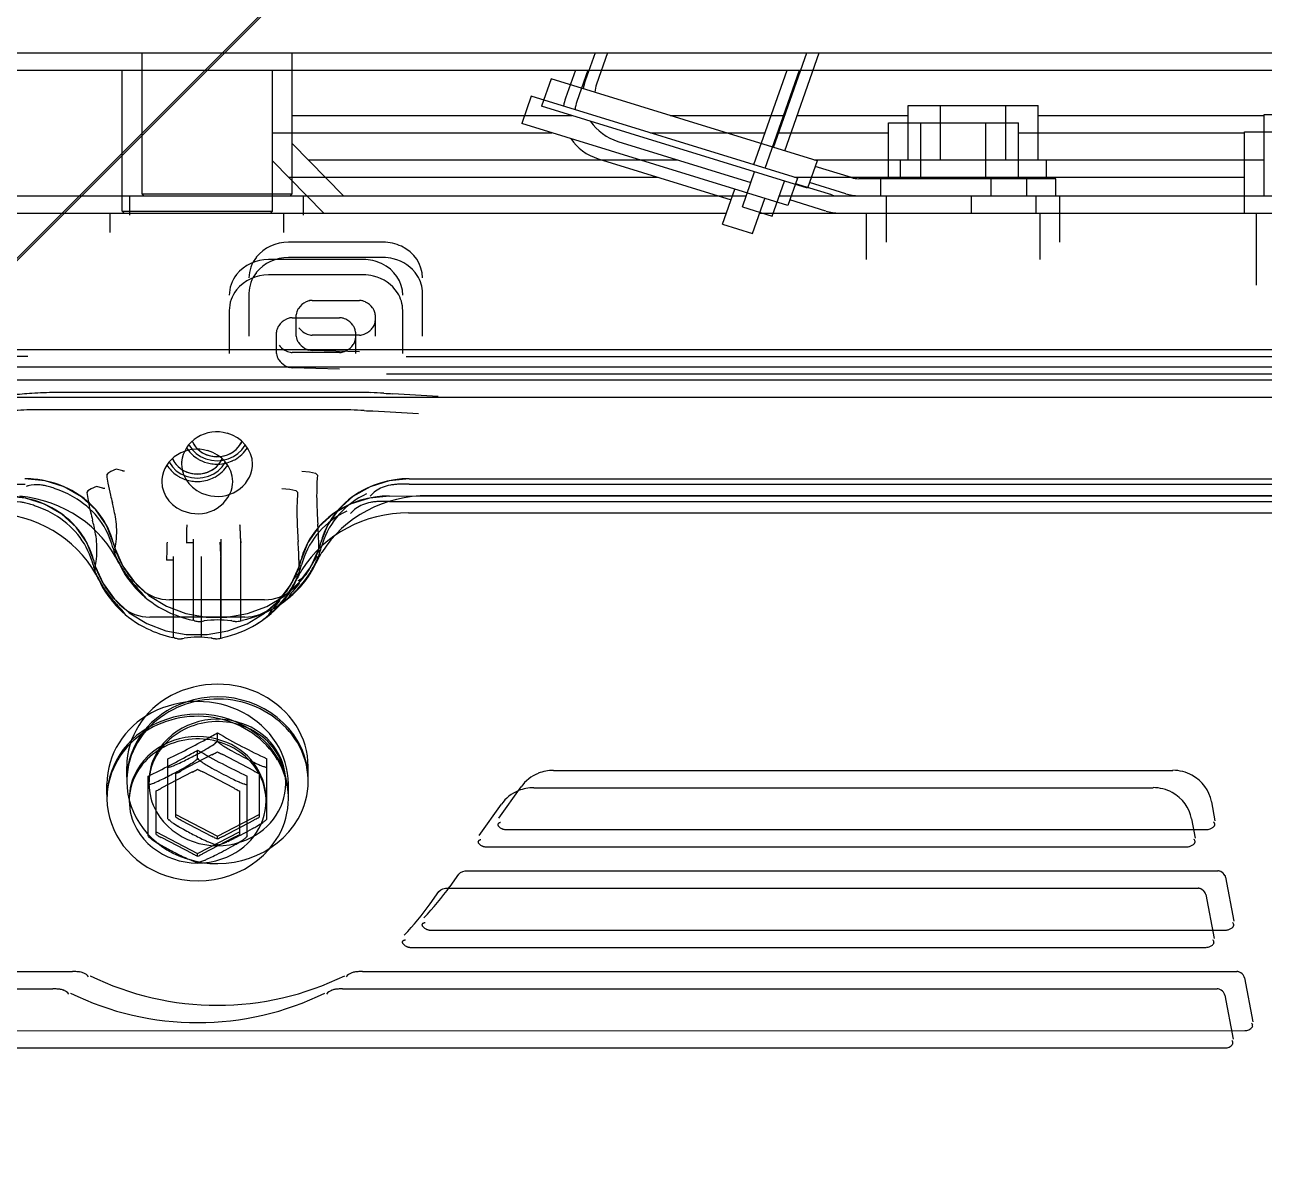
# Model space of a CAD drawing. Header units: inches. Extents: x 4821 to 127877, y 58012 to 433683.
# Drawn here: x 81967.8 to 82181.1, y 383969.6 to 384166.2 of the extents above; entities that cross this region are included whole.
import ezdxf

# ---------------------------------------------------------------- set-up
doc = ezdxf.new("R2010")
doc.units = ezdxf.units.IN
doc.header["$MEASUREMENT"] = 0
for name, color, linetype in [('A-FURN-FIXD', 10, 'Continuous'), ('A-WALL', 53, 'Continuous'), ('Cloums$0$A-COL-HAT', 8, 'Continuous'), ('EMG - ELEC - ID', 26, 'Continuous'), ('NECB-COLUM', 50, 'Continuous')]:
    doc.layers.add(name, color=color, linetype=linetype)

# ---------------------------------------------------------------- blocks, each defined once
blk = doc.blocks.new('COL BASEMT')
at = {"layer": 'Cloums$0$A-COL-HAT'}
h = blk.add_hatch(dxfattribs=at)
h.set_pattern_fill('ANSI31', color=256, scale=500)
h.set_pattern_definition([(45, (1452118.876, 42013.15), (-44.194174, 44.194174), [])])
h.paths.add_polyline_path([(1693546.85, 345625.99), (1693946.85, 345625.99), (1693950.94, 348875.93), (1693546.85, 348875.93)])
h.paths.add_polyline_path([(1688721.85, 335900.88), (1689121.55, 335900.88), (1689121.85, 337327.04), (1693949.19, 337326.96), (1693946.85, 345125.99), (1693546.85, 345125.99), (1693546.85, 337726.97), (1688721.85, 337727.04)])
h.paths.add_polyline_path([(1641271.85, 335200.88), (1640873.67, 335200.88), (1640871.85, 323973.06), (1689121.85, 323973.08), (1689121.4, 335200.88), (1688721.85, 335200.88), (1688721.85, 324373.08), (1641271.85, 324373.06)])
edge = h.paths.add_edge_path()
edge.add_line((1636446.85, 345125.99), (1636046.85, 345125.99))
edge.add_line((1636046.85, 345125.99), (1636049.02, 337698.91))
edge.add_arc((1626263.14, 338211.03), 9799.28, 305.315023, 357.004292, ccw=False)
edge.add_line((1631927.82, 330214.96), (1632171.53, 329896.4))
edge.add_arc((1626336.78, 338141.43), 10100.73, 305.285859, 355.375183)
edge.add_line((1636404.63, 337327), (1640874.01, 337327))
edge.add_line((1640874.01, 337327), (1640873.78, 335900.88))
edge.add_line((1640873.78, 335900.88), (1641271.85, 335900.88))
edge.add_line((1641271.85, 335900.88), (1641271.85, 337725.88))
edge.add_line((1641271.85, 337725.88), (1636446.85, 337725.88))
edge.add_line((1636446.85, 337725.88), (1636446.85, 345125.99))
h.paths.add_polyline_path([(1636046.85, 345625.99), (1636446.85, 345625.99), (1636446.85, 348875.93), (1636048.92, 348875.93)])
blk = doc.blocks.new('A$C0e128a0b')
at = {"layer": 'A-FURN-FIXD'}
for p, q in [((328.92, 1438.38), (328.92, 1733.29)), ((303.8, 1576.58), (303.8, 1695.69)), ((324.83, 1683.02), (324.83, 1438.38)), ((284.29, 1448.1), (284.29, 1673.53)), ((292.7, 1631.91), (292.7, 1658.83)), ((325.75, 1514.81), (325.75, 1647.73)), ((342.42, 1515.21), (342.42, 1647.33)), ((343.15, 1515.2), (343.15, 1647.36)), ((344.73, 1517.82), (344.73, 1637.61)), ((303.8, 1633.53), (313.66, 1633.53)), ((303.8, 1631.91), (292.7, 1631.91)), ((292.85, 1601.07), (292.85, 1631.91)), ((298.91, 1601.07), (298.91, 1631.91)), ((410.54, 1629.22), (416.56, 1630.36)), ((417.75, 1348.76), (417.75, 1629.29)), ((396.81, 1626.64), (402.83, 1627.77)), ((409.69, 1508.81), (409.68, 1628.17)), ((404.02, 1518.06), (404.02, 1626.71)), ((386.5, 1624.7), (389.11, 1625.19)), ((395.96, 1522.85), (395.95, 1625.59)), ((390.29, 1528.37), (390.29, 1624.13)), ((382.23, 1534.89), (382.23, 1619.46)), ((310.15, 1604.03), (303.8, 1604.03)), ((301.48, 1603.49), (301.48, 1576.58)), ((303.8, 1603.49), (301.48, 1603.49)), ((291.51, 1583.31), (291.51, 1601.07)), ((298.95, 1601.07), (291.51, 1601.07)), ((298.95, 1602.15), (298.95, 1582.23)), ((298.95, 1602.15), (301.48, 1602.15)), ((298.95, 1596.63), (291.51, 1596.63)), ((303.8, 1594.64), (301.48, 1594.64)), ((298.95, 1587.75), (291.51, 1587.75)), ((298.95, 1583.31), (291.51, 1583.31)), ((292.85, 1568.18), (292.85, 1583.31)), ((298.91, 1570.48), (298.91, 1583.31)), ((298.95, 1582.23), (301.48, 1582.23)), ((310.15, 1580.34), (303.8, 1580.34)), ((301.33, 1575.57), (299.8, 1570.62)), ((303.8, 1565.76), (303.8, 1576.48)), ((303.53, 1574.79), (302.01, 1569.84)), ((297.68, 1566.49), (284.29, 1571.18)), ((299.03, 1570.89), (287.84, 1534.57)), ((299.03, 1570.89), (302.77, 1569.57)), ((297.2, 1564.95), (284.29, 1569.48)), ((302.77, 1569.57), (291.58, 1533.26)), ((292.85, 1550.83), (292.85, 1566.48)), ((306.61, 1564.77), (301.81, 1566.45)), ((305.34, 1560.68), (306.61, 1564.77)), ((296.39, 1543.7), (301.99, 1561.86)), ((305.34, 1560.68), (300.55, 1562.36)), ((303.8, 1436.03), (303.8, 1561.22)), ((298.91, 1501.44), (298.91, 1551.87)), ((284.29, 1542.28), (288.58, 1540.77)), ((284.29, 1540.58), (288.11, 1539.24)), ((292.85, 1499.24), (292.85, 1537.39)), ((287.84, 1534.57), (291.58, 1533.26)), ((388.73, 1527.45), (384.48, 1530.48)), ((396.01, 1522.51), (395.96, 1522.85)), ((396.16, 1522.21), (396.01, 1522.51)), ((396.41, 1521.96), (396.16, 1522.21)), ((398.07, 1520.78), (396.41, 1521.96)), ((322.97, 1517.02), (317.12, 1517.02)), ((317.12, 1517.02), (317.12, 1517.02)), ((402.35, 1517.22), (402.35, 1517.22)), ((342.42, 1515.21), (342.7, 1512.47)), ((342.42, 1515.2), (342.46, 1514.21)), ((330.84, 1512.96), (330.84, 1512.96)), ((342.46, 1514.21), (342.57, 1513.22)), ((342.57, 1513.22), (342.76, 1512.21)), ((310.15, 1511.63), (310.15, 1498.71)), ((312.24, 1511.63), (312.24, 1498.71)), ((342.7, 1512.47), (343.52, 1509.86)), ((342.76, 1512.21), (343.01, 1511.25)), ((343.01, 1511.25), (343.35, 1510.29)), ((320.04, 1510.56), (322.97, 1510.56)), ((343.35, 1510.29), (343.75, 1509.37)), ((343.52, 1509.86), (344.85, 1507.52)), ((318.09, 1501.94), (318.09, 1508.4)), ((322.83, 1508.4), (322.83, 1501.94)), ((325.11, 1508.4), (324.92, 1501.94)), ((330.64, 1508.14), (330.64, 1467.43)), ((344.85, 1507.52), (346.64, 1505.54)), ((303.8, 1506.25), (296.67, 1499.24)), ((346.64, 1505.54), (348.76, 1504.07)), ((341.48, 1501.61), (341.67, 1502.41)), ((341.67, 1502.41), (341.93, 1502.7)), ((348.76, 1504.07), (351.14, 1503.14)), ((351.31, 1503.1), (351.14, 1503.14)), ((351.14, 1503.14), (351.14, 1503.14)), ((351.15, 1502.86), (351.15, 1502.86)), ((351.49, 1503.05), (351.31, 1503.1)), ((351.62, 1503.01), (351.49, 1503.05)), ((351.8, 1502.96), (351.62, 1503.01)), ((351.93, 1502.92), (351.8, 1502.96)), ((351.83, 1503.19), (351.83, 1503.19)), ((351.84, 1502.87), (351.84, 1502.87)), ((352.06, 1502.87), (351.93, 1502.92)), ((354.46, 1501.77), (352.06, 1502.87)), ((352.07, 1502.87), (352.07, 1502.87)), ((352.12, 1502.85), (352.8, 1502.9)), ((353.18, 1502.75), (352.8, 1502.9)), ((352.8, 1502.9), (352.8, 1502.9)), ((353.49, 1502.62), (353.18, 1502.75)), ((353.72, 1502.51), (353.49, 1502.62)), ((354, 1502.38), (353.72, 1502.51)), ((306.47, 1500.77), (303.8, 1500.77)), ((322.51, 1500.91), (322.51, 1500.91)), ((341.41, 1500.53), (341.48, 1501.61)), ((354.28, 1502.24), (354, 1502.38)), ((354.26, 1502.3), (354.26, 1502.3)), ((354.56, 1502.09), (354.28, 1502.24)), ((356.59, 1500.19), (354.46, 1501.77)), ((354.78, 1501.96), (354.56, 1502.09)), ((354.96, 1501.86), (354.78, 1501.96)), ((355.09, 1501.78), (354.96, 1501.86)), ((355.27, 1501.67), (355.09, 1501.78)), ((355.4, 1501.58), (355.27, 1501.67)), ((355.53, 1501.5), (355.4, 1501.58)), ((355.67, 1501.41), (355.53, 1501.5)), ((356, 1501.18), (355.67, 1501.41)), ((355.87, 1501.36), (355.87, 1501.36)), ((356.3, 1500.96), (356, 1501.18)), ((356.63, 1500.7), (356.3, 1500.96)), ((356.33, 1501.02), (356.33, 1501.02)), ((383.17, 1501.41), (381.71, 1501.41)), ((383.17, 1501.41), (383.17, 1501.41)), ((383.43, 1501.4), (383.43, 1501.4)), ((303.55, 1499.24), (284.29, 1499.24)), ((303.55, 1478.73), (303.55, 1499.24)), ((303.8, 1498.97), (303.55, 1499.24)), ((322.97, 1499.79), (320.04, 1499.79)), ((356.73, 1500.06), (356.55, 1500.23)), ((358.43, 1498.14), (356.59, 1500.19)), ((356.92, 1500.46), (356.63, 1500.7)), ((356.67, 1500.24), (357.23, 1499.77)), ((356.91, 1499.89), (356.73, 1500.06)), ((357.04, 1499.76), (356.91, 1499.89)), ((357.2, 1500.22), (356.92, 1500.46)), ((356.97, 1500.51), (356.97, 1500.51)), ((357.21, 1499.58), (357.04, 1499.76)), ((357.48, 1499.97), (357.2, 1500.22)), ((357.38, 1499.41), (357.21, 1499.58)), ((357.23, 1499.77), (357.8, 1499.28)), ((357.25, 1500.27), (357.59, 1499.96)), ((357.51, 1499.27), (357.38, 1499.41)), ((357.65, 1499.8), (357.48, 1499.97)), ((357.51, 1499.27), (357.51, 1499.27)), ((357.59, 1499.96), (357.91, 1499.63)), ((357.85, 1499.61), (357.65, 1499.8)), ((357.8, 1499.28), (357.97, 1499.14)), ((358, 1499.46), (357.85, 1499.61)), ((357.91, 1499.63), (358.22, 1499.3)), ((357.97, 1499.14), (358.13, 1499.02)), ((358.18, 1499.26), (358, 1499.46)), ((358.13, 1499.02), (358.27, 1498.93)), ((358.33, 1499.11), (358.18, 1499.26)), ((358.22, 1499.3), (358.22, 1499.3)), ((358.47, 1498.95), (358.33, 1499.11)), ((358.27, 1498.93), (358.42, 1498.84)), ((358.42, 1498.84), (358.56, 1498.75)), ((359.85, 1495.77), (358.43, 1498.14)), ((358.6, 1498.8), (358.47, 1498.95)), ((358.56, 1498.75), (358.72, 1498.66)), ((358.7, 1498.68), (358.6, 1498.8)), ((358.84, 1498.51), (358.7, 1498.68)), ((358.72, 1498.66), (358.72, 1498.66)), ((358.94, 1498.39), (358.84, 1498.51)), ((359.05, 1498.26), (358.94, 1498.39)), ((359.15, 1498.13), (359.05, 1498.26)), ((384.04, 1498.36), (384.04, 1498.36)), ((360.83, 1493.15), (359.85, 1495.77)), ((388.82, 1495.79), (380.64, 1495.79)), ((388.82, 1495.79), (388.86, 1495.76)), ((358.94, 1495.45), (358.94, 1482.49)), ((382.31, 1493.99), (380.08, 1489.74)), ((382.67, 1494.71), (388.62, 1494.71)), ((391.21, 1489.02), (388.24, 1494.71)), ((391.23, 1489.74), (389, 1493.99)), ((317.12, 1493.33), (322.97, 1493.33)), ((337.91, 1492.05), (337.32, 1492.38)), ((338.46, 1492.37), (337.86, 1492.79)), ((338.99, 1491.83), (338.46, 1492.37)), ((361.33, 1490.31), (360.83, 1493.15)), ((338.42, 1491.59), (337.91, 1492.05)), ((338.85, 1491.03), (338.42, 1491.59)), ((339.16, 1490.38), (338.85, 1491.03)), ((339.4, 1491.21), (338.99, 1491.83)), ((339.72, 1490.5), (339.4, 1491.21)), ((339.83, 1491.39), (339.83, 1491.39)), ((361.77, 1492.2), (350.67, 1492.2)), ((339.35, 1489.69), (339.16, 1490.38)), ((339.42, 1488.96), (339.35, 1489.69)), ((339.35, 1488.24), (339.42, 1488.96)), ((339.91, 1489.75), (339.72, 1490.5)), ((339.9, 1488.2), (339.97, 1488.98)), ((339.97, 1488.98), (339.91, 1489.75)), ((340.43, 1488.86), (340.43, 1488.86)), ((350.67, 1489.51), (361.71, 1489.51)), ((361.31, 1487.47), (361.33, 1490.31)), ((378.19, 1489.02), (377.1, 1489.02)), ((377.1, 1489.02), (377.1, 1489.02)), ((388.24, 1483.34), (391.21, 1489.02)), ((391.59, 1489.02), (391.21, 1489.02)), ((392.38, 1489.12), (392.39, 1489.02)), ((392.39, 1489.02), (392.38, 1488.93)), ((338.83, 1486.91), (339.15, 1487.55)), ((339.15, 1487.55), (339.35, 1488.24)), ((339.39, 1486.73), (339.71, 1487.44)), ((339.71, 1487.44), (339.9, 1488.2)), ((360.8, 1484.69), (361.31, 1487.47)), ((361.81, 1487.19), (361.81, 1487.19)), ((380.08, 1488.31), (382.31, 1484.05)), ((389, 1484.05), (391.23, 1488.31)), ((337.31, 1485.57), (337.89, 1485.9)), ((337.85, 1485.17), (338.44, 1485.58)), ((337.89, 1485.9), (338.41, 1486.35)), ((338.41, 1486.35), (338.83, 1486.91)), ((338.44, 1485.58), (338.97, 1486.11)), ((338.97, 1486.11), (339.39, 1486.73)), ((361.75, 1485.74), (350.67, 1485.74)), ((351.19, 1485.74), (351.19, 1484.79)), ((359.81, 1482.08), (360.8, 1484.69)), ((358.94, 1482.49), (358.94, 1482.49)), ((388.82, 1482.26), (380.64, 1482.26)), ((388.62, 1483.34), (382.67, 1483.34)), ((388.86, 1482.29), (388.82, 1482.26)), ((358.35, 1479.68), (359.81, 1482.08)), ((303.55, 1478.73), (284.29, 1478.73)), ((303.8, 1479), (303.55, 1478.73)), ((356.52, 1477.69), (358.35, 1479.68)), ((358.16, 1478.84), (357.96, 1478.65)), ((358.35, 1479), (358.16, 1478.84)), ((358.54, 1479.14), (358.35, 1479)), ((358.72, 1479.28), (358.54, 1479.14)), ((383.73, 1479.69), (383.73, 1479.69)), ((306.47, 1477.08), (303.8, 1477.08)), ((354.38, 1476.12), (356.52, 1477.69)), ((356.6, 1477.22), (356.79, 1477.37)), ((341.37, 1476.09), (341.1, 1475.22)), ((341.41, 1476.34), (341.41, 1476.06)), ((352, 1475.05), (354.38, 1476.12)), ((353.42, 1475.29), (353.56, 1475.35)), ((353.56, 1475.35), (353.76, 1475.45)), ((354, 1475.64), (354, 1475.64)), ((355.44, 1476.54), (355.44, 1476.54)), ((383.17, 1476.64), (381.71, 1476.64)), ((383.37, 1476.64), (383.37, 1476.64)), ((383.72, 1476.64), (383.72, 1476.64)), ((341.1, 1475.22), (341.42, 1474.49)), ((341.42, 1474.49), (341.71, 1474.05)), ((341.71, 1474.05), (341.95, 1473.9)), ((348.78, 1473.89), (346.66, 1472.42)), ((351.14, 1474.8), (348.78, 1473.89)), ((351.37, 1475.17), (350.64, 1475.25)), ((351.14, 1474.8), (351.28, 1474.83)), ((351.28, 1474.83), (351.41, 1474.87)), ((352.12, 1475.03), (351.37, 1475.17)), ((351.41, 1474.87), (351.55, 1474.91)), ((351.55, 1474.91), (351.68, 1474.95)), ((351.68, 1474.95), (351.86, 1475)), ((351.86, 1475), (352, 1475.05)), ((352, 1475.05), (352, 1475.05)), ((352.8, 1475.04), (352.12, 1475.09)), ((352.8, 1475.04), (352.94, 1475.09)), ((352.8, 1475.04), (352.8, 1475.04)), ((352.94, 1475.09), (353.09, 1475.15)), ((353.09, 1475.15), (353.28, 1475.23)), ((353.28, 1475.23), (353.42, 1475.29)), ((346.66, 1472.42), (344.89, 1470.48)), ((344.89, 1470.48), (343.54, 1468.11)), ((410.25, 1471.65), (410.25, 1471.65)), ((409.69, 1349.87), (409.69, 1469.24)), ((343.54, 1468.11), (342.71, 1465.5)), ((343.23, 1467.33), (342.99, 1466.6)), ((343.23, 1467.33), (343.23, 1467.33)), ((342.71, 1465.5), (342.42, 1462.73)), ((342.79, 1465.85), (342.63, 1465.1)), ((342.99, 1466.6), (342.79, 1465.85)), ((342.45, 1463.55), (342.42, 1462.73)), ((342.52, 1464.33), (342.45, 1463.55)), ((342.63, 1465.1), (342.52, 1464.33)), ((325.75, 1463.13), (325.75, 1438.38)), ((343.15, 1431.96), (343.15, 1462.76))]:
    blk.add_line(p, q, dxfattribs=at)
for centre, major_axis, start_param, end_param in [((417.21, 1629.67), (0, 0.716), 0.593588, 0.791957), ((417.09, 1629.86), (0, -0.488), 3.501266, 3.738269), ((417.05, 1629.99), (0, 0.351), 0.107354, 0.358534), ((417.05, 1629.96), (0, -0.379), 2.971692, 3.239983), ((417.03, 1629.84), (0, -0.507), 2.737774, 2.970861), ((416.97, 1629.69), (0, -0.664), 2.337149, 2.735202), ((416.61, 1629.33), (0, -1.19), 2.261153, 2.334621), ((416.51, 1629.25), (0, 1.32), -1.336767, -0.884747), ((416.67, 1629.29), (0, -1.14), 1.574283, 1.80617), ((403.43, 1627.14), (0, -0.646), 3.606314, 3.932677), ((403.36, 1627.29), (0, 0.472), 0.29951, 0.462827), ((403.33, 1627.4), (0, -0.355), 3.103145, 3.445834), ((403.33, 1627.37), (0, -0.393), 2.790322, 3.096254), ((403.29, 1627.26), (0, -0.508), 2.592565, 2.79081), ((403.19, 1627.09), (0, 0.708), -0.741856, -0.551608), ((402.98, 1626.85), (0, 1.04), -0.942456, -0.745642), ((410.42, 1628.17), (0, -0.784), 4.511678, 4.707977), ((410.61, 1628.12), (0, 0.991), 1.110762, 1.364876), ((410.86, 1627.98), (0, -1.3), 3.606426, 4.249711), ((410.69, 1628.34), (0, -0.896), 3.322997, 3.597242), ((396.88, 1625.54), (0, 0.991), 1.110762, 1.364876), ((397.14, 1625.4), (0, 1.3), 0.464833, 1.108118), ((396.96, 1625.76), (0, 0.896), 0.181404, 0.45565), ((402.64, 1626.59), (0, -1.48), 1.923196, 2.196701), ((402.79, 1626.64), (0, -1.32), 1.726843, 1.930729), ((403.18, 1626.71), (0, 0.893), -1.56681, -1.415875), ((387.36, 1619.23), (0, 5.55), 0.167106, 1.038083), ((389.71, 1624.56), (0, -0.646), 3.606314, 3.932677), ((389.63, 1624.71), (0, 0.472), 0.29951, 0.462827), ((389.6, 1624.82), (0, -0.355), 3.103145, 3.445834), ((389.6, 1624.79), (0, -0.393), 2.790322, 3.096254), ((389.56, 1624.68), (0, -0.508), 2.592565, 2.79081), ((389.46, 1624.51), (0, -0.708), 2.399737, 2.589985), ((389.25, 1624.27), (0, -1.04), 2.199137, 2.395951), ((388.91, 1624.01), (0, -1.48), 1.923196, 2.196701), ((389.06, 1624.06), (0, -1.32), 1.726843, 1.930729), ((389.45, 1624.12), (0, -0.893), 1.574783, 1.725718), ((396.69, 1625.59), (0, 0.784), 1.370086, 1.566385), ((387.07, 1619.45), (0, 5.17), 1.045573, 1.570247), ((298.45, 1576.58), (0, -3.23), 1.25315, 1.570796), ((298.45, 1576.58), (0, -5.71), 1.25315, 1.570796), ((290.16, 1545.89), (0, -7), 0.561054, 1.25315), ((290.16, 1545.89), (0, -5.38), -0.317646, -0.095607), ((290.16, 1545.89), (0, 7), 2.823947, 2.994266), ((387.11, 1534.9), (0, -5.21), -1.569239, -1.161187), ((387.31, 1535.02), (0, 5.45), 1.984559, 2.554635), ((389, 1528.45), (0, -1.39), 0.790284, 1.086954), ((389.38, 1528.23), (0, 0.935), 4.228747, 4.350276), ((388.13, 1528.73), (0, 2.36), 4.353924, 4.379202), ((388.61, 1528.55), (0, -1.82), 1.23613, 1.293827), ((389.05, 1528.42), (0, 1.33), 4.432154, 4.556247), ((389.38, 1528.37), (0, -0.973), 1.414782, 1.567487), ((391.22, 1528.42), (0, 2.15), 1.922247, 1.942451), ((390.8, 1528.24), (0, -1.66), -1.202751, -1.147507), ((390.26, 1527.97), (0, 1.03), 1.989055, 2.102252), ((389.92, 1527.77), (0, -0.616), -1.039143, -0.931552), ((389.76, 1527.63), (0, 0.396), 2.205167, 2.361083), ((389.68, 1527.55), (0, 0.275), 2.361768, 2.500529), ((389.63, 1527.47), (0, 0.181), 2.486488, 3.162801), ((389.63, 1527.56), (0, -0.267), 0.028041, 0.374879), ((389.57, 1527.71), (0, -0.434), 0.365108, 0.507829), ((389.48, 1527.88), (0, 0.626), 3.652022, 3.796408), ((389.3, 1528.14), (0, 0.949), 3.797196, 3.92712), ((377.11, 1487.36), (0, -40.2), 2.407833, 2.55187), ((623.29, 1496.38), (0, 312.38), 1.497821, 1.517712), ((360.47, 1517.72), (0, 16.78), 1.564761, 2.610066), ((401.93, 1518.45), (0, 2.29), 4.318198, 4.359746), ((402.45, 1518.25), (0, -1.7), 1.215952, 1.291049), ((402.9, 1518.11), (0, 1.2), 4.431343, 4.550896), ((403.19, 1518.07), (0, 0.891), 4.550035, 4.709426), ((315.06, 1511.84), (0, 5.18), 0.007077, 1.111455), ((317.28, 1511.71), (0, -5.36), 3.685793, 4.467313), ((317.15, 1511.84), (0, 5.18), 0.007222, 0.533972), ((405.47, 1518.01), (0, -2.69), -1.338362, -1.303189), ((404.55, 1517.74), (0, 1.67), 1.838502, 1.883242), ((404.04, 1517.56), (0, 1.1), 1.880551, 1.970628), ((403.66, 1517.39), (0, 0.655), 1.969804, 2.077081), ((403.49, 1517.29), (0, 0.45), 2.077359, 2.174587), ((403.37, 1517.2), (0, 0.291), 2.16874, 2.375906), ((403.29, 1517.11), (0, 0.167), 2.366042, 2.846277), ((403.29, 1517.13), (0, 0.192), 2.865591, 3.281962), ((403.28, 1517.26), (0, 0.316), 3.27988, 3.533035), ((403.21, 1517.44), (0, 0.51), 3.528132, 3.659662), ((403.11, 1517.62), (0, -0.722), 0.519283, 0.620303), ((402.93, 1517.88), (0, -1.04), 0.624152, 0.750687), ((402.62, 1518.23), (0, 1.53), 3.895817, 4.187499), ((403.09, 1517.94), (0, -0.953), 1.047317, 1.174172), ((385.12, 1515.14), (0, -44.77), 4.710998, 4.727327), ((358.46, 1514.71), (0, 16.33), 1.585692, 1.630958), ((315.41, 1511.62), (0, -5.61), 4.247075, 4.709919), ((317.47, 1511.63), (0, -5.58), 4.462136, 4.711232), ((263.49, 1515.43), (0, 71.86), 4.661199, 4.677953), ((352.97, 1514.38), (0, -10.47), -1.509158, -1.456294), ((350.41, 1514.07), (0, -7.72), -1.455356, -1.384199), ((348.11, 1513.57), (0, -5.21), -1.390714, -1.165084), ((549.07, 1498.97), (0, 233.21), 1.515966, 1.523712), ((347.15, 1513.16), (0, 4.11), 1.982656, 2.492119), ((320.05, 1508.27), (0, 2.1), 1.090219, 1.2689), ((320.57, 1507.96), (0, 2.73), 0.605412, 1.084051), ((320.29, 1508.39), (0, 2.21), 0.406726, 0.604179), ((320.13, 1508.76), (0, -1.81), 3.37941, 3.547341), ((320.06, 1509.1), (0, 1.46), 0.054446, 0.237392), ((320.04, 1509.27), (0, 1.29), 0.000195, 0.051508), ((320.87, 1509.06), (0, 1.5), -0.332037, -0.006922), ((320.74, 1508.62), (0, 1.97), -0.514652, -0.327113), ((320.47, 1508.13), (0, 2.53), -0.760777, -0.515976), ((320.31, 1507.92), (0, 2.8), -0.996746, -0.756125), ((320.61, 1508.14), (0, 2.41), -1.185839, -0.99864), ((377.46, 1507.65), (0, 49.95), 1.524802, 1.542882), ((353.83, 1514.86), (0, 12.07), 2.043367, 2.822828), ((354.49, 1514.85), (0, 12), 2.042866, 2.849559), ((319.65, 1508.39), (0, -1.66), 4.405557, 4.706176), ((321, 1508.31), (0, 1.96), -1.346488, -1.18698), ((321.35, 1508.39), (0, -1.58), 1.599205, 1.795027), ((321.5, 1508.4), (0, -1.41), 1.570974, 1.595101), ((360.95, 1508.13), (0, -32.33), 4.683928, 4.711853), ((425.65, 1508.77), (0, -17.03), 4.710028, 4.727847), ((415.83, 1508.6), (0, -6.55), -1.555389, -1.508557), ((413.67, 1508.47), (0, 4.24), 1.634518, 1.688665), ((412.64, 1508.34), (0, 3.14), 1.689609, 1.762204), ((411.71, 1508.13), (0, 2.13), 1.755628, 1.985063), ((411.33, 1507.97), (0, 1.69), 1.99172, 2.505113), ((379.36, 1489.02), (0, -37.25), 1.085654, 2.056008), ((344.62, 1543.32), (0, -40.75), -0.070146, 0.02851), ((344.1, 1563.74), (0, -61.18), 0.027958, 0.049858), ((337.17, 1710), (0, 207.63), 3.191917, 3.200522), ((357.95, 1331.38), (0, -171.64), 3.193649, 3.199532), ((353.38, 1424.85), (0, -78.05), 3.180711, 3.193649), ((353.63, 1514.38), (0, 11.55), 2.82674, 2.909499), ((352.35, 1452.38), (0, -50.49), 3.166792, 3.180123), ((348.23, 1489.99), (0, 13.52), -0.30744, -0.231817), ((348.23, 1489.98), (0, 13.52), -0.311655, -0.231831), ((352.1, 1462.59), (0, 40.28), 0.006798, 0.025081), ((354.28, 1514.25), (0, 11.36), 2.853352, 2.90977), ((348.91, 1489.98), (0, 13.57), -0.310591, -0.231828), ((352.05, 1468.31), (0, -34.56), 3.139387, 3.147862), ((348.05, 1489.49), (0, 14.05), -0.700265, -0.309727), ((359.96, 1517.07), (0, 15.95), 2.618509, 2.732205), ((348.86, 1489.84), (0, -13.72), 2.708991, 2.830668), ((355.1, 1505.16), (0, -3.34), -0.716881, -0.604465), ((355.71, 1506.09), (0, -4.48), -0.605726, -0.535688), ((348.79, 1489.62), (0, 13.98), -0.650931, -0.410026), ((319.57, 1501.95), (0, -1.58), -1.564636, -1.352746), ((320, 1502.07), (0, -2.05), -1.348474, -1.102973), ((320.55, 1502.37), (0, 2.71), 2.040655, 2.569002), ((320.36, 1502.38), (0, 2.73), 3.748164, 4.142115), ((320.62, 1502.21), (0, 2.4), 4.139733, 4.312989), ((321.01, 1502.03), (0, -1.94), 1.169045, 1.365607), ((321.4, 1501.95), (0, -1.53), 1.365619, 1.567565), ((322.45, 1502.38), (0, -2.72), 0.572886, 1.002956), ((322.84, 1502.14), (0, 2.25), 4.137014, 4.433719), ((323.42, 1501.95), (0, -1.59), 1.293333, 1.564501), ((356.55, 1507.59), (0, 6.23), 2.604441, 2.654739), ((358.36, 1511.19), (0, -10.31), -0.488505, -0.464071), ((362.83, 1520.71), (0, -20.95), -0.464082, -0.452035), ((330.43, 1449.27), (0, -58.41), 2.68511, 2.691598), ((348.68, 1489.39), (0, -14.21), 2.571379, 2.709433), ((348.98, 1489.58), (0, -13.5), 2.665922, 2.684607), ((351.91, 1495.59), (0, -6.72), 2.594302, 2.669091), ((353.04, 1497.6), (0, 4.39), -0.63657, -0.550721), ((353.87, 1498.81), (0, -2.88), 2.186754, 2.502932), ((348.71, 1489.44), (0, 14.15), -0.612097, -0.570153), ((348.81, 1489.6), (0, 13.96), -0.673396, -0.612096), ((348.39, 1489.18), (0, -14.59), 1.79405, 2.486325), ((381.72, 1489.69), (0, 11.72), 0.000992, 0.537233), ((383.44, 1489.77), (0, -11.64), 3.142466, 3.630245), ((383.74, 1489.76), (0, 11.65), 0.027799, 0.507108), ((383.17, 1489.78), (0, 11.62), -0.018568, -0.000001), ((383.72, 1489.88), (0, -11.53), 3.141642, 3.168566), ((383.72, 1489.77), (0, 11.64), -0.488616, -0.000837), ((320.2, 1501.79), (0, 2.02), 2.568849, 2.843275), ((320.05, 1501.26), (0, 1.47), 2.843045, 3.135514), ((322.97, 1501.12), (0, 1.33), 3.141913, 3.17719), ((322.95, 1501.32), (0, 1.53), 3.184999, 3.466709), ((322.79, 1501.83), (0, -2.07), 0.325583, 0.570721), ((354.21, 1499.07), (0, 2.44), -1.152394, -0.957513), ((348.97, 1489.81), (0, 13.69), -0.701468, -0.673559), ((353.81, 1495.47), (0, -5.48), 1.567551, 2.336953), ((354.59, 1495.55), (0, 5.39), -0.954959, -0.801382), ((382.15, 1489.09), (0, -12.46), 3.685652, 4.717829), ((383.96, 1489.04), (0, 12.54), 0.500182, 1.929419), ((384.29, 1489.01), (0, -12.59), 3.661195, 5.31901), ((383.2, 1489.04), (0, 12.54), 4.353798, 5.783039), ((315.27, 1498.69), (0, -5.46), 4.708641, 5.636526), ((317.36, 1498.69), (0, -5.46), 4.708641, 5.636526), ((347.72, 1488.09), (0, -15.8), 2.1727, 2.304483), ((383.8, 1489.33), (0, -9.03), 3.151039, 4.373207), ((384.08, 1489.44), (0, 8.92), 0.042369, 0.930816), ((384.04, 1489.67), (0, 8.69), 0.000047, 0.03836), ((383.96, 1489.33), (0, 9.03), -1.231581, -0.009409), ((307.94, 1534.59), (0, 86.72), 4.159048, 4.248361), ((381.73, 1495.74), (0, -0.0471), 1.964151, 3.098288), ((381.01, 1495.71), (0, -0.822), 1.282664, 1.541337), ((381.61, 1495.7), (0, -0.175), 1.528197, 1.927238), ((388.77, 1495.56), (0, -0.227), 2.579866, 2.689327), ((388.76, 1495.54), (0, 0.257), -0.581962, -0.559702), ((388.7, 1495.45), (0, 0.362), -0.751612, -0.587128), ((388.02, 1494.72), (0, 1.4), -0.907858, -0.778514), ((315.06, 1498.49), (0, 5.16), 2.505425, 3.135508), ((317.15, 1498.49), (0, -5.16), -0.636168, -0.006084), ((384.49, 1489.04), (0, -9.52), 4.065582, 5.730959), ((357.89, 1506.65), (0, 27.83), 4.222139, 4.257388), ((368.68, 1500.98), (0, 15), 4.259253, 4.300007), ((376.75, 1497.16), (0, 5.59), 4.309508, 4.376328), ((379.09, 1496.36), (0, 2.96), 4.351253, 4.409125), ((353.55, 1511.12), (0, -35.13), 1.061662, 1.076148), ((361.63, 1506.44), (0, -25.32), 1.076872, 1.08893), ((365.3, 1479.99), (0, 28.9), -1.057729, -1.036316), ((355.88, 1474.29), (0, -40.45), 2.079469, 2.084569), ((386.19, 1492.79), (0, 4.14), -0.945549, -0.830057), ((378.22, 1486.69), (0, 14.6), -1.01276, -0.947252), ((366.89, 1479.07), (0, 28.88), -1.035281, -1.010454), ((340.5, 1489.08), (0, 4.74), 0.016412, 1.298227), ((336.08, 1489.17), (0, 3.48), -0.522955, -0.387097), ((335.77, 1488.81), (0, 5.04), -1.032369, -0.540216), ((340.43, 1489.66), (0, 4.15), -0.083316, -0.000763), ((340.33, 1489.01), (0, -4.81), 1.270356, 3.047118), ((358.6, 1491.37), (0, -3.53), 1.760352, 1.872138), ((384.12, 1489.01), (0, 9.46), 1.21221, 2.64144), ((335.47, 1518.9), (0, 54.69), 4.176472, 4.203374), ((324.83, 1525.42), (0, -67.78), 1.059367, 1.081075), ((383.64, 1489.01), (0, 9.46), 3.64178, 5.071007), ((345.53, 1465.57), (0, -55.37), 2.080049, 2.105946), ((334.85, 1459.04), (0, -68.5), 2.061345, 2.08228), ((335.96, 1489), (0, -3.68), 1.564655, 2.609826), ((336.25, 1489.16), (0, -4.42), 2.014306, 2.098795), ((335.82, 1488.97), (0, -4.92), 1.596669, 2.010013), ((351.47, 1428.69), (0, 63.48), 0.041127, 0.046323), ((352.3, 1405.84), (0, -86.36), 3.174392, 3.182031), ((366.19, 950.56), (0, -541.88), 3.172336, 3.174162), ((347.37, 1599.9), (0, 107.77), 3.173253, 3.179375), ((375.78, 1489.02), (0, -15.02), 4.590118, 4.834729), ((360.51, 1491.52), (0, -1.47), 1.119034, 1.514707), ((359.43, 1491.54), (0, -2.63), 1.627706, 1.76006), ((359.99, 1491.58), (0, 2.04), 4.646128, 4.767079), ((357.29, 1505.09), (0, 27.63), 4.149594, 4.176226), ((366.77, 1477.21), (0, -29.91), 2.029489, 2.061454), ((340.54, 1488.93), (0, 4.81), 1.270356, 3.047118), ((335.86, 1488.98), (0, -3.79), 1.409916, 1.570689), ((335.8, 1488.97), (0, 4.94), 4.521543, 4.690105), ((335.73, 1488.97), (0, 5.01), 4.691126, 4.737778), ((382.35, 1489.01), (0, -12.68), 4.711428, 5.23059), ((285.79, 1429.35), (0, 114.23), -1.029621, -1.021146), ((378.19, 1489.19), (0, 0.167), 3.14924, 3.685236), ((378.19, 1488.84), (0, -0.186), 2.636412, 3.114766), ((378.11, 1489.34), (0, 0.337), 3.673842, 3.956259), ((378.1, 1488.69), (0, -0.36), 2.348922, 2.610865), ((373.95, 1493.45), (0, -6.39), 0.822918, 0.891329), ((375.54, 1486.14), (0, -4.1), 2.245611, 2.323603), ((374.43, 1492.95), (0, -5.68), 0.903295, 0.968315), ((367.92, 1497.9), (0, -14.2), 0.958375, 1.010153), ((356.38, 1503.74), (0, -28.9), 1.036385, 1.057799), ((359.52, 1476.26), (0, -25.03), 2.097767, 2.106011), ((346.96, 1509.44), (0, -40.45), 1.057092, 1.062193), ((362.47, 1472.61), (0, 35.13), -1.076078, -1.061592), ((370, 1501.07), (0, 25.99), 4.210898, 4.230481), ((370.55, 1477.29), (0, 25.32), -1.088859, -1.076802), ((378.74, 1483.55), (0, -15.65), 1.997341, 2.027887), ((386.72, 1487.37), (0, -6.32), 1.909338, 2.003931), ((390.45, 1488.75), (0, -2.11), 1.832687, 1.917953), ((391.57, 1489.08), (0, -0.868), 1.692449, 1.830178), ((391.83, 1488.93), (0, -0.584), 1.366654, 1.572032), ((391.8, 1489.11), (0, 0.623), -1.558545, -1.462656), ((336, 1488.93), (0, -3.63), 0.392235, 1.41745), ((335.98, 1488.92), (0, -4.74), 1.047606, 1.384007), ((340.36, 1488.86), (0, -4.74), 0.016412, 1.298227), ((358.59, 1486.51), (0, 3.53), -1.48522, -1.373494), ((308.96, 1444.01), (0, 85.49), -1.106915, -1.027644), ((376.19, 1486.52), (0, -3.32), 2.213219, 2.285895), ((368.16, 1480.31), (0, -13.9), 2.131398, 2.202067), ((352.1, 1469.57), (0, 34.12), -1.046482, -1.010538), ((352.36, 1471.84), (0, 33.85), -1.062788, -1.044503), ((361.46, 1506.03), (0, 36.36), 4.203309, 4.211707), ((374.41, 1496.72), (0, 20.77), 4.233918, 4.268568), ((382.17, 1492.8), (0, 11.61), 4.267865, 4.309202), ((387.76, 1490.25), (0, 5.13), 4.310221, 4.403733), ((391.33, 1489.04), (0, 1.13), 4.403093, 4.509179), ((335.71, 1489.21), (0, 5.14), 3.684797, 4.07742), ((336.12, 1488.87), (0, -4.59), 0.940161, 1.040983), ((348.13, 1488.98), (0, 14.89), 4.231596, 4.486), ((360.51, 1486.45), (0, -1.47), 1.013464, 1.410334), ((360, 1486.56), (0, -2.03), 1.400124, 1.52134), ((359.44, 1486.58), (0, 2.63), 4.665166, 4.797671), ((320.87, 1450.27), (0, -72.62), 2.068578, 2.095596), ((331.48, 1521.02), (0, 72.62), 4.18771, 4.214141), ((354.94, 1507.44), (0, -44.15), 1.071688, 1.093425), ((340.43, 1488.28), (0, 4.15), 3.058276, 3.14083), ((350.27, 1518.35), (0, -33.55), -0.04923, -0.019716), ((350.64, 1536.82), (0, -52.03), -0.020299, -0.007608), ((350.93, 1577.64), (0, 92.85), 3.133984, 3.141095), ((351.06, 1637.49), (0, 152.7), 3.140399, 3.14256), ((383.54, 1488.62), (0, -11.98), -1.23158, -0.009404), ((345.26, 1464.36), (0, -43.04), 2.046543, 2.069337), ((365.62, 1475.52), (0, -18.61), 1.995285, 2.047957), ((352.55, 1466.33), (0, 36.36), -1.070044, -1.061645), ((361.08, 1471.29), (0, 25.99), -1.088818, -1.069235), ((383.62, 1488.62), (0, 11.98), 3.151034, 4.373206), ((361.28, 1500.52), (0, -33.85), 1.044573, 1.062858), ((362.31, 1501.96), (0, 34.6), 4.153423, 4.18809), ((348.66, 1488.63), (0, -14.22), 0.412872, 1.093623), ((353.8, 1482.48), (0, 5.49), 3.946942, 4.714696), ((381.77, 1488.57), (0, -11.93), -1.059251, -0.005882), ((377.15, 1481.07), (0, 5.12), -1.21637, -1.143963), ((367.78, 1477.43), (0, -15.76), 1.906643, 1.921931), ((381.02, 1482.34), (0, 0.803), -1.442554, -1.212541), ((381.73, 1482.3), (0, 0.0406), 3.115938, 4.10833), ((381.7, 1482.32), (0, -0.0809), 0.972652, 1.342527), ((381.18, 1482.35), (0, 0.633), -1.559652, -1.433317), ((381.58, 1482.36), (0, -0.212), 1.336071, 1.596802), ((368.44, 1496.1), (0, -25.02), 1.035651, 1.043895), ((388.76, 1482.53), (0, -0.275), 0.447882, 0.664114), ((388.58, 1482.75), (0, -0.566), 0.68335, 0.897216), ((394.43, 1477.66), (0, -7.49), 3.987343, 4.027609), ((386.77, 1484.78), (0, -3.35), 0.871125, 0.942519), ((378.16, 1491.41), (0, 14.68), 4.0873, 4.1527), ((383.79, 1488.49), (0, 11.85), 2.167336, 3.109621), ((384.05, 1488.48), (0, 8.8), 2.602009, 3.102279), ((383.73, 1488.46), (0, -8.78), -0.488626, -0.000836), ((384.03, 1488.46), (0, 8.78), 3.142465, 3.630254), ((384.04, 1488.38), (0, -8.7), -0.038307, -0.000028), ((347.97, 1488.59), (0, 14.21), 3.464333, 3.940012), ((345.58, 1492.57), (0, -19.17), 0.58061, 0.647549), ((343.55, 1495.36), (0, 22.7), 3.790813, 3.885075), ((360.34, 1460.41), (0, 16.63), 0.418081, 1.473015), ((346.15, 1491.71), (0, -18.12), 0.402098, 0.48005), ((346.23, 1491.55), (0, 17.94), 3.621508, 3.7208), ((383.17, 1488.27), (0, 11.63), 3.141594, 3.160184), ((383.72, 1488.16), (0, -11.52), -0.026982, -0.000005), ((339.8, 1494.21), (0, -20.43), 0.11177, 0.169256), ((337.51, 1507.71), (0, -34.15), 0.173245, 0.224879), ((353.83, 1463.08), (0, 12.07), 0.288269, 1.096696), ((353.76, 1463.18), (0, -11.95), 3.377532, 4.112298), ((299.11, 1688.35), (0, -219.38), 0.223281, 0.22864), ((354.45, 1463.17), (0, -11.92), 3.377925, 4.114861), ((356.28, 1426.18), (0, 49.79), 0.210324, 0.228016), ((351.16, 1451.92), (0, 23.48), 0.161952, 0.211968), ((349.89, 1460.23), (0, 15.06), 0.063988, 0.161691), ((349.72, 1463.22), (0, 12.06), -0.080871, 0.065451), ((348.25, 1487.87), (0, 13.43), 3.373471, 3.444178), ((348.92, 1487.89), (0, 13.5), 3.373512, 3.452688), ((348.32, 1487.64), (0, -13.19), 0.302567, 0.318836), ((412.64, 1469.71), (0, 3.14), 1.379458, 1.452052), ((411.71, 1469.92), (0, 2.13), 1.156598, 1.386033), ((411.34, 1470.08), (0, 1.69), 0.636549, 1.149941), ((354.22, 1462.78), (0, -12.57), 4.10769, 4.342952), ((354.32, 1462.76), (0, 12.68), 1.092894, 1.202694), ((354.89, 1462.78), (0, -12.53), 4.110932, 4.343556), ((415.83, 1469.45), (0, 6.55), 1.508625, 1.555458), ((425.66, 1469.28), (0, 17.03), 1.555408, 1.573226), ((413.67, 1469.58), (0, -4.24), 4.594589, 4.648736), ((367.83, 1467.45), (0, 39.67), 1.57123, 1.584721), ((374.95, 1467.63), (0, -47.26), -1.555354, -1.52138), ((354.51, 1462.71), (0, 12.89), 1.204003, 1.568705), ((381.86, 1451.55), (0, -43.4), 4.341178, 4.354261), ((396.45, 1468.79), (0, 70.23), 1.620679, 1.643545), ((348.55, 1464.16), (0, -5.68), 4.491353, 4.590886), ((350.88, 1463.59), (0, -8.22), 4.403035, 4.489529), ((356.11, 1461.81), (0, -14.09), 4.352502, 4.403187), ((434.45, 1471.84), (0, 110.88), 1.644339, 1.668472), ((347.05, 1464.32), (0, 4.07), 1.440739, 1.85904), ((346.57, 1464.2), (0, -3.54), -1.275204, -1.195355)]:
    blk.add_ellipse(centre, major_axis=major_axis, ratio=0.9375, start_param=start_param, end_param=end_param, dxfattribs=at)

msp = doc.modelspace()

# ---------------------------------------------------------------- hatches: boundary and pattern name
at = {"layer": 'A-WALL'}
h = msp.add_hatch(dxfattribs=at)
h.set_pattern_fill('ANSI36', color=3, scale=250)
h.set_pattern_definition([(45, (-1206225.3, -363005.7), (420.9495, 1543.4815), [1984.375, -396.875, 0, -396.875])])
h.paths.add_polyline_path([(86321.51, 396060.39), (78773.72, 396060.36), (78773.72, 379510.37), (86321.51, 379510.37)])
h.paths.add_polyline_path([(35926.89, 396110.37), (28823.73, 396110.37), (28823.73, 387310.43), (35926.89, 387310.43)])
h = msp.add_hatch(dxfattribs=at)
h.set_pattern_fill('ANSI36', color=3, scale=250)
h.set_pattern_definition([(45, (-1206228.7, -363008.7), (420.9495, 1543.4815), [1984.375, -396.875, 0, -396.875])])
h.paths.add_polyline_path([(86318.11, 396057.41), (78770.32, 396057.38), (78770.32, 379507.39), (86318.11, 379507.39)])
h.paths.add_polyline_path([(35923.49, 396107.39), (28820.33, 396107.39), (28820.33, 387307.45), (35923.49, 387307.44)])

# ---------------------------------------------------------------- block references
at = {"layer": 'EMG - ELEC - ID', "xscale": 1.260932877019967, "yscale": 1.260932877019967, "zscale": 1.260932877019967, "rotation": 270.0008681710996}
for p in [(80123.35, 384519.79), (80119.95, 384516.81)]:
    msp.add_blockref('A$C0e128a0b', p, dxfattribs=at)
at = {"layer": 'NECB-COLUM'}
for p in [(-1607623.13, 42184.44), (-1607626.53, 42181.46)]:
    msp.add_blockref('COL BASEMT', p, dxfattribs=at)

doc.saveas('drawing.dxf')
